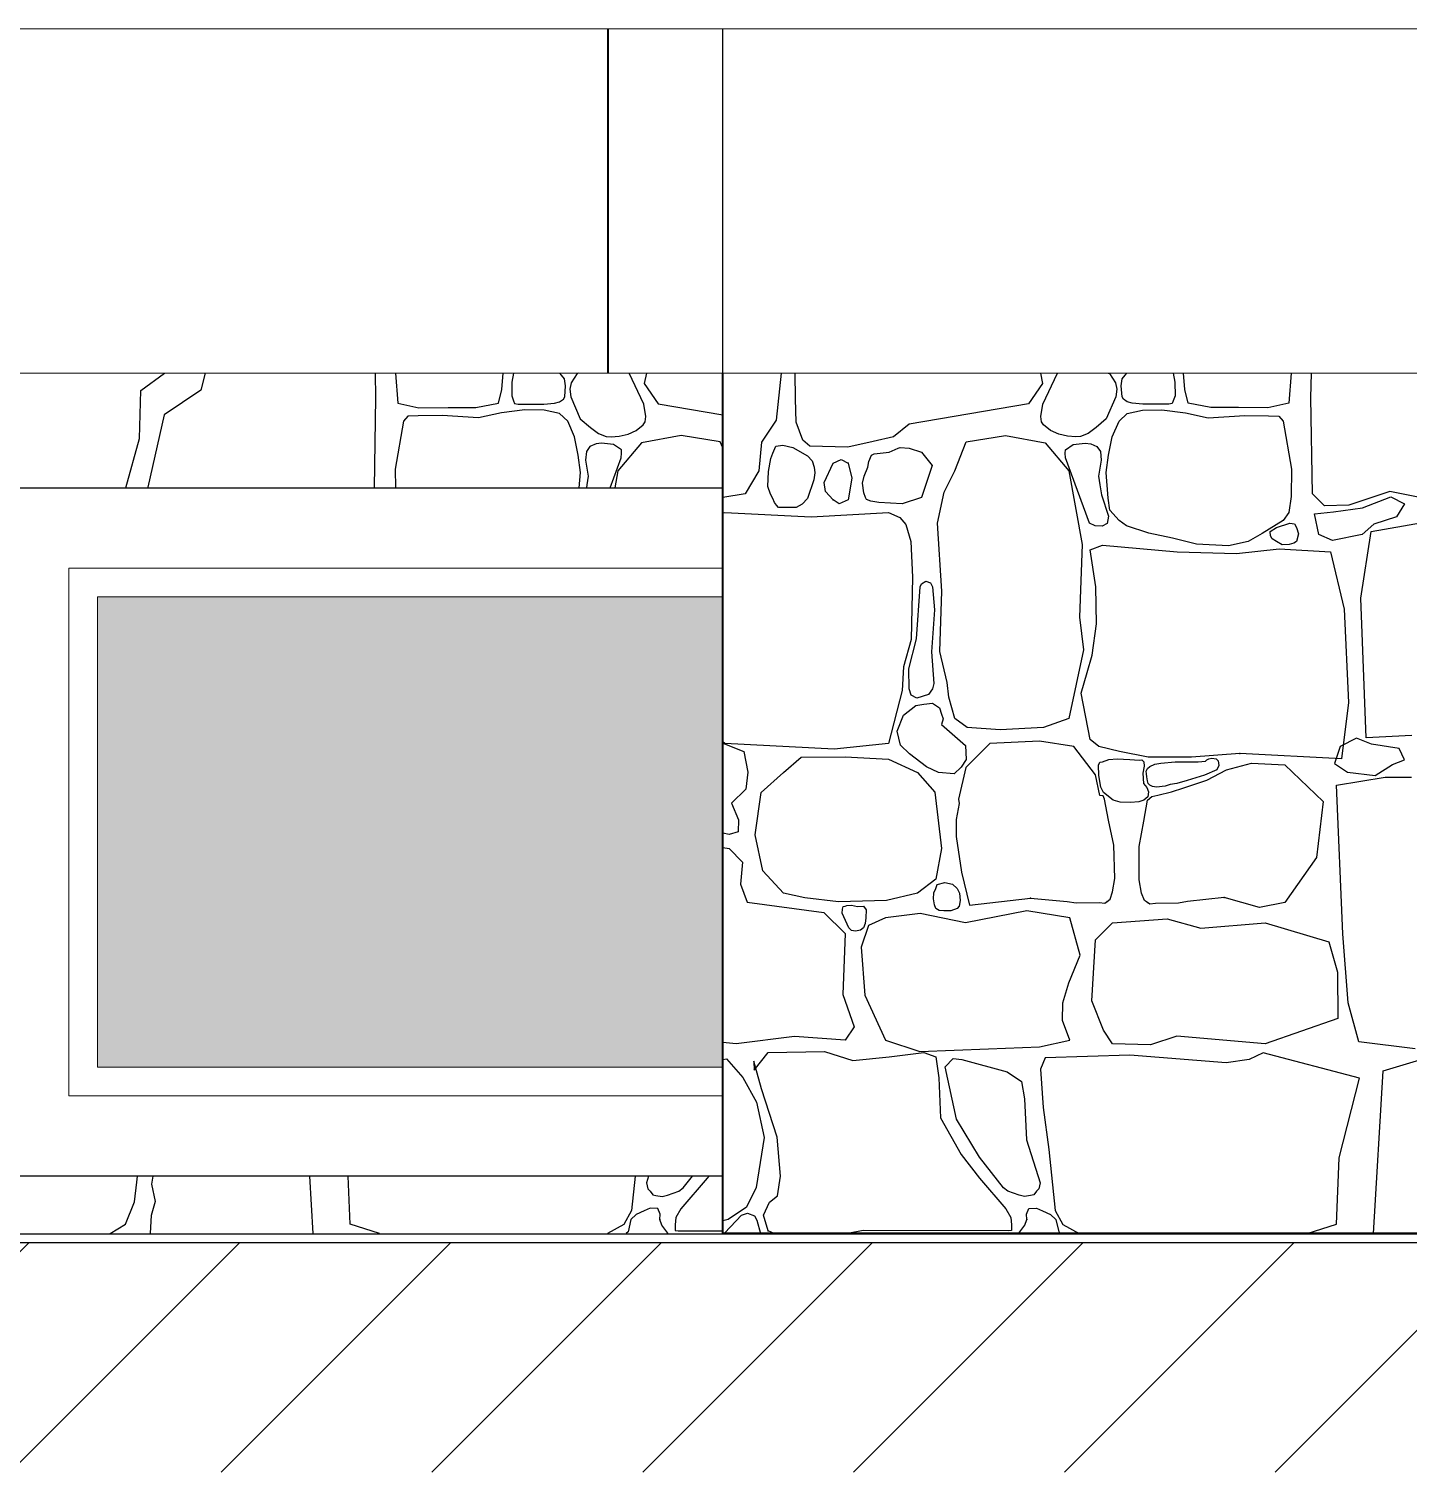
# Model space of a CAD drawing. Header units: feet. Extents: x -10410 to 374725, y -46422 to 88923.
# Drawn here: x 212039 to 213242, y 598 to 1856 of the extents above; entities that cross this region are included whole.
import ezdxf

# ---------------------------------------------------------------- set-up
doc = ezdxf.new("R2010")
doc.units = ezdxf.units.FT
doc.header["$MEASUREMENT"] = 0
for name, color, linetype, lineweight, true_color in [('2D - Общий_Ном._пера__118', 7, 'Continuous', 5, 0x573938), ('Конструктив - Стены Несущие_Ном._пера__87', 7, 'Continuous', 25, 0x6a6a6a), ('Местность - Рельеф_Ном._пера__93', 7, 'Continuous', 25, 0xa2a233)]:
    doc.layers.add(name, color=color, linetype=linetype, lineweight=lineweight, true_color=true_color)
for name, color, linetype, lineweight in [('Конструктив - Перекрытия_Ном._пера__1', 7, 'Continuous', 20), ('Конструктив - Стены Несущие_Ном._пера__120', 7, 'Continuous', 5), ('Конструктив - Стены Несущие_Ном._пера__21', 7, 'Continuous', 40)]:
    doc.layers.add(name, color=color, linetype=linetype, lineweight=lineweight)

# ---------------------------------------------------------------- blocks, each defined once
blk = doc.blocks.new('*X10')
at = {"layer": 'Конструктив - Стены Несущие_Ном._пера__87', "linetype": 'Continuous'}
for p, q in [((212695.5, 1556.2), (212691.2, 1515.2)), ((212707.9, 1533.6), (212707.7, 1556.2)), ((212921.5, 1556.2), (212923.3, 1547.1)), ((212923.7, 1529.2), (212936.5, 1556.2)), ((212980.6, 1556.2), (212981.8, 1555.8)), ((212981.8, 1555.8), (212987.1, 1547.7)), ((212987.1, 1547.7), (212988.3, 1542.3)), ((212991.9, 1545.2), (212992.8, 1551.2)), ((212992.8, 1551.2), (212995.5, 1554.3)), ((212995.5, 1554.3), (212996.9, 1556.2)), ((213037.3, 1556.2), (213038.7, 1548.4)), ((213038.7, 1548.4), (213038.9, 1536.3)), ((213047.4, 1542), (213046.4, 1556.2)), ((213140.3, 1556.2), (213138, 1530)), ((213157.3, 1534.5), (213157.8, 1556.2)), ((212923.3, 1547.1), (212911.2, 1529.3)), ((212987.3, 1535.6), (212979, 1516.4)), ((212988.3, 1542.3), (212987.3, 1535.6)), ((212992.7, 1535.4), (212991.9, 1545.2)), ((212993.9, 1533.4), (212992.7, 1535.4)), ((213038.9, 1536.3), (213037.3, 1532.1)), ((213050.3, 1530), (213047.4, 1542)), ((212708.4, 1513.5), (212707.9, 1533.6)), ((212911.2, 1529.3), (212807.2, 1511.6)), ((212921.9, 1518.3), (212923.7, 1529.2)), ((212997.1, 1531), (212993.9, 1533.4)), ((213001.4, 1530), (212997.1, 1531)), ((212997.2, 1521.1), (213010.4, 1524)), ((213010.8, 1529.2), (213001.4, 1530)), ((213010.4, 1524), (213027.5, 1524.3)), ((213033.4, 1529.2), (213010.8, 1529.2)), ((213027.5, 1524.3), (213047.9, 1521.5)), ((213036.3, 1529.7), (213033.4, 1529.2)), ((213037.3, 1532.1), (213036.3, 1529.7)), ((213070.2, 1526.3), (213050.3, 1530)), ((213094.3, 1526.2), (213070.2, 1526.3)), ((213119.8, 1525.9), (213094.3, 1526.2)), ((213138, 1530), (213119.8, 1525.9)), ((213158.8, 1451), (213157.3, 1534.5)), ((212691.2, 1515.2), (212678.4, 1496.1)), ((212714.4, 1497.7), (212708.4, 1513.5)), ((212807.2, 1511.6), (212793.4, 1500.7)), ((212922.6, 1513.6), (212921.9, 1518.3)), ((212924.3, 1511), (212922.6, 1513.6)), ((212930.3, 1506), (212924.3, 1511)), ((212979, 1516.4), (212970.2, 1508.8)), ((212984.2, 1500.6), (212990.1, 1514.3)), ((212990.1, 1514.3), (212997.2, 1521.1)), ((213047.9, 1521.5), (213067.9, 1517.1)), ((213067.9, 1517.1), (213099.7, 1519.1)), ((213099.7, 1519.1), (213120.5, 1518.8)), ((213120.5, 1518.8), (213129.5, 1518.5)), ((213129.5, 1518.5), (213133.3, 1514.3)), ((213133.3, 1514.3), (213140.5, 1472.4)), ((212720.5, 1492.6), (212714.4, 1497.7)), ((212793.4, 1500.7), (212775.6, 1496.5)), ((212856.9, 1496.3), (212891.1, 1501.8)), ((212891.1, 1501.8), (212925.8, 1495.4)), ((212937.5, 1502.9), (212930.3, 1506)), ((212945.1, 1501.1), (212937.5, 1502.9)), ((212952.3, 1500.6), (212945.1, 1501.1)), ((212956.5, 1500.9), (212952.3, 1500.6)), ((212963.3, 1503.4), (212956.5, 1500.9)), ((212970.2, 1508.8), (212963.3, 1503.4)), ((212980.9, 1484.6), (212984.2, 1500.6)), ((212678.4, 1496.1), (212675.9, 1471.1)), ((212686.5, 1481.8), (212688.3, 1486.4)), ((212688.3, 1486.4), (212690.8, 1492.5)), ((212690.8, 1492.5), (212697, 1493.4)), ((212697, 1493.4), (212705.7, 1491.4)), ((212705.7, 1491.4), (212718.5, 1484)), ((212753.6, 1491.5), (212720.5, 1492.6)), ((212775.6, 1496.5), (212753.6, 1491.5)), ((212771.9, 1479), (212774.2, 1484.5)), ((212774.2, 1484.5), (212776.6, 1485.7)), ((212776.6, 1485.7), (212789.6, 1487.2)), ((212789.6, 1487.2), (212797.5, 1490.6)), ((212797.5, 1490.6), (212799.2, 1491.4)), ((212799.2, 1491.4), (212807.2, 1490.8)), ((212807.2, 1490.8), (212817.8, 1487.2)), ((212817.8, 1487.2), (212827, 1475.5)), ((212846.8, 1471.1), (212856.9, 1496.3)), ((212925.8, 1495.4), (212946.4, 1471.1)), ((212943, 1486.5), (212943.3, 1489.4)), ((212943.4, 1482.3), (212943, 1486.5)), ((212943.3, 1489.4), (212950.1, 1493.8)), ((212950.1, 1493.8), (212960.6, 1495)), ((212960.6, 1495), (212965.4, 1494.4)), ((212965.4, 1494.4), (212970.7, 1492.2)), ((212970.7, 1492.2), (212973.8, 1487.9)), ((212973.8, 1487.9), (212974.4, 1480.2)), ((212979, 1469.4), (212980.9, 1484.6)), ((212684.4, 1470.5), (212686.5, 1481.8)), ((212718.5, 1484), (212722.5, 1479.7)), ((212722.5, 1479.7), (212724.1, 1474.3)), ((212724.1, 1474.3), (212724.9, 1469.1)), ((212732.9, 1460.9), (212740.8, 1477.8)), ((212740.8, 1477.8), (212747.8, 1481)), ((212747.8, 1481), (212753.9, 1477.8)), ((212753.9, 1477.8), (212757.1, 1464.6)), ((212767.9, 1466.2), (212771, 1474.3)), ((212771, 1474.3), (212771.9, 1479)), ((212827, 1475.5), (212817.8, 1447.8)), ((212964.2, 1425.3), (212943.4, 1482.3)), ((212974.4, 1480.2), (212972.1, 1466.2)), ((213140.5, 1472.4), (213140.2, 1448.6)), ((212675.9, 1471.1), (212664.2, 1450.8)), ((212683.8, 1457.2), (212684.4, 1470.5)), ((212723.9, 1463.2), (212718.5, 1446.8)), ((212724.9, 1469.1), (212723.9, 1463.2)), ((212734.1, 1453), (212732.9, 1460.9)), ((212757.1, 1464.6), (212753.9, 1445.6)), ((212766.3, 1460.2), (212767.9, 1466.2)), ((212767.6, 1451.8), (212766.3, 1460.2)), ((212837.6, 1452.5), (212846.8, 1471.1)), ((212946.4, 1471.1), (212958, 1406.7)), ((212972.1, 1466.2), (212973.3, 1458.8)), ((212980.6, 1447.3), (212979, 1469.4)), ((212664.2, 1450.8), (212644.6, 1447.7)), ((212686.1, 1450.6), (212683.8, 1457.2)), ((212688.3, 1446.8), (212686.1, 1450.6)), ((212689.5, 1443.5), (212688.3, 1446.8)), ((212718.5, 1446.8), (212713.9, 1441.8)), ((212740.8, 1445.6), (212734.1, 1453)), ((212769, 1447.8), (212767.6, 1451.8)), ((212770, 1445.9), (212769, 1447.8)), ((212817.8, 1447.8), (212801, 1442.1)), ((212831.9, 1425.3), (212837.6, 1452.5)), ((212973.3, 1458.8), (212974.9, 1450.2)), ((212974.9, 1450.2), (212981, 1431.4)), ((212982.1, 1436.8), (212980.6, 1447.3)), ((213140.2, 1448.6), (213138.2, 1434.7)), ((213169.2, 1440.6), (213158.8, 1451)), ((213226.2, 1453), (213190.5, 1441.1)), ((213202.3, 1438.8), (213227.1, 1448.3)), ((213325.2, 1433.2), (213226.2, 1453)), ((213227.1, 1448.3), (213239.1, 1442.1)), ((212644.6, 1434.3), (212646.3, 1434.7)), ((212646.3, 1434.7), (212721.7, 1431)), ((212691.3, 1441.1), (212689.5, 1443.5)), ((212693, 1439.1), (212691.3, 1441.1)), ((212701.2, 1438.9), (212693, 1439.1)), ((212708.6, 1439), (212701.2, 1438.9)), ((212713.9, 1441.8), (212708.6, 1439)), ((212721.7, 1431), (212789.1, 1434.7)), ((212746.1, 1442.3), (212740.8, 1445.6)), ((212753.9, 1445.6), (212746.1, 1442.3)), ((212773.5, 1444.6), (212770, 1445.9)), ((212780.7, 1443.3), (212773.5, 1444.6)), ((212801, 1442.1), (212780.7, 1443.3)), ((212789.1, 1434.7), (212799, 1430.2)), ((212990.1, 1427.8), (212982.1, 1436.8)), ((213138.2, 1434.7), (213133.3, 1427.8)), ((213160.5, 1433.5), (213177, 1435.3)), ((213190.5, 1441.1), (213169.2, 1440.6)), ((213177, 1435.3), (213202.3, 1438.8)), ((213239.1, 1442.1), (213232.1, 1430.9)), ((212799, 1430.2), (212804.2, 1424.3)), ((212804.2, 1424.3), (212808.4, 1409.4)), ((212835.6, 1366.1), (212831.9, 1425.3)), ((212969.2, 1423), (212964.2, 1425.3)), ((212975.3, 1422.7), (212969.2, 1423)), ((212979.6, 1425), (212975.3, 1422.7)), ((212981, 1431.4), (212979.6, 1425)), ((212996.7, 1423.1), (212990.1, 1427.8)), ((213016.2, 1416.8), (212996.7, 1423.1)), ((213133.3, 1427.8), (213115, 1416.3)), ((213121.8, 1418), (213127.4, 1421.7)), ((213127.4, 1421.7), (213139.1, 1425.4)), ((213139.1, 1425.4), (213143.1, 1424.7)), ((213143.1, 1424.7), (213144.8, 1421.7)), ((213144.8, 1421.7), (213146.5, 1416.1)), ((213164.4, 1415.6), (213160.5, 1433.5)), ((213212.4, 1424.4), (213202, 1415.6)), ((213209.9, 1418.1), (213254.6, 1426)), ((213232.1, 1430.9), (213212.4, 1424.4)), ((212808.4, 1409.4), (212810.1, 1378.2)), ((213036.8, 1412.3), (213016.2, 1416.8)), ((213057.7, 1407.1), (213036.8, 1412.3)), ((213102.7, 1409.5), (213085.6, 1405.6)), ((213115, 1416.3), (213102.7, 1409.5)), ((213122.1, 1414.4), (213121.8, 1418)), ((213123.7, 1411.7), (213122.1, 1414.4)), ((213127.4, 1409.5), (213123.7, 1411.7)), ((213132.4, 1406.6), (213127.4, 1409.5)), ((213144.8, 1409.5), (213142.4, 1407.8)), ((213146.5, 1416.1), (213144.8, 1409.5)), ((213176.1, 1410.3), (213164.4, 1415.6)), ((213202, 1415.6), (213176.1, 1410.3)), ((213200.9, 1359.9), (213209.9, 1418.1)), ((212958, 1406.7), (212955.5, 1343.5)), ((212964.8, 1402.1), (212975.7, 1406.2)), ((212969.9, 1370), (212964.8, 1402.1)), ((212975.7, 1406.2), (213040.9, 1400.5)), ((213040.9, 1400.5), (213092.5, 1398.8)), ((213085.6, 1405.6), (213057.7, 1407.1)), ((213092.5, 1398.8), (213129.8, 1403)), ((213129.8, 1403), (213174.6, 1400.3)), ((213138.4, 1406.9), (213132.4, 1406.6)), ((213142.4, 1407.8), (213138.4, 1406.9)), ((213174.6, 1400.3), (213186.3, 1350.5)), ((212810.1, 1378.2), (212808.9, 1324)), ((212816.8, 1370), (212817.9, 1372.4)), ((212817.9, 1372.4), (212821.6, 1374.9)), ((212821.6, 1374.9), (212825.6, 1373.5)), ((212825.6, 1373.5), (212827.4, 1370)), ((212813.6, 1324.6), (212816.8, 1370)), ((212827.4, 1370), (212829.3, 1349.9)), ((212833.7, 1313.6), (212835.6, 1366.1)), ((212970.4, 1337.5), (212969.9, 1370)), ((213205.6, 1238.3), (213200.9, 1359.9)), ((212829.3, 1349.9), (212826.6, 1313.3)), ((213186.3, 1350.5), (213190.1, 1269.1)), ((212955.5, 1343.5), (212959, 1315)), ((212966.6, 1310.3), (212970.4, 1337.5)), ((212808.9, 1324), (212802.2, 1300.2)), ((212806.8, 1298.5), (212813.6, 1324.6)), ((212826.6, 1313.3), (212828.7, 1285.7)), ((212840.3, 1286.6), (212833.7, 1313.6)), ((212959, 1315), (212946.4, 1255.1)), ((212962.4, 1295.1), (212966.6, 1310.3)), ((212802.2, 1300.2), (212801, 1279.6)), ((212807, 1281.1), (212806.8, 1298.5)), ((212828.7, 1285.7), (212827.4, 1281.1)), ((212841.6, 1273.7), (212840.3, 1286.6)), ((212957.1, 1277.1), (212962.4, 1295.1)), ((212801, 1279.6), (212789.1, 1233.3)), ((212808.7, 1275.5), (212807, 1281.1)), ((212813.8, 1272.9), (212808.7, 1275.5)), ((212823.8, 1276), (212813.8, 1272.9)), ((212827.4, 1281.1), (212823.8, 1276)), ((212846.8, 1255.1), (212841.6, 1273.7)), ((212964.8, 1236.8), (212957.1, 1277.1)), ((212796.6, 1244.1), (212802, 1258.1)), ((212802, 1258.1), (212813, 1266.4)), ((212813, 1266.4), (212820, 1267.5)), ((212820, 1267.5), (212827.4, 1268.4)), ((212827.4, 1268.4), (212833.5, 1264.4)), ((212833.5, 1264.4), (212835.3, 1259)), ((212835.3, 1259), (212836.7, 1254.8)), ((213190.1, 1269.1), (213184.2, 1220.1)), ((212836.7, 1254.8), (212835.3, 1249.9)), ((212835.3, 1249.9), (212856.1, 1231.5)), ((212857.7, 1247.4), (212846.8, 1255.1)), ((212886.4, 1245.2), (212857.7, 1247.4)), ((212924.1, 1247.4), (212886.4, 1245.2)), ((212946.4, 1255.1), (212924.1, 1247.4)), ((212646.3, 1233.3), (212644.6, 1234.9)), ((212644.6, 1233.6), (212662.8, 1226.4)), ((212741.8, 1228.4), (212646.3, 1233.3)), ((212789.1, 1233.3), (212741.8, 1228.4)), ((212799.5, 1232), (212796.6, 1244.1)), ((212877.5, 1233.3), (212856.5, 1212.3)), ((212920.6, 1235.3), (212877.5, 1233.3)), ((212950.6, 1230.6), (212920.6, 1235.3)), ((212972.4, 1230.8), (212964.8, 1236.8)), ((213197.2, 1238), (213182.8, 1230.8)), ((213210.2, 1232.6), (213197.2, 1238)), ((213245.5, 1240.2), (213205.6, 1238.3)), ((212662.8, 1226.4), (212666.5, 1208.4)), ((212697.4, 1208), (212712.8, 1221.4)), ((212712.8, 1221.4), (212751.4, 1221.7)), ((212751.4, 1221.7), (212789.1, 1219.7)), ((212807.5, 1224.2), (212799.5, 1232)), ((212822.1, 1212.9), (212807.5, 1224.2)), ((212856.1, 1231.5), (212856.7, 1219.3)), ((212969.5, 1205.9), (212950.6, 1230.6)), ((212990.6, 1226.4), (212972.4, 1230.8)), ((213015.6, 1221.4), (212990.6, 1226.4)), ((213053.3, 1221.4), (213015.6, 1221.4)), ((213095.5, 1224.6), (213053.3, 1221.4)), ((213068.5, 1219.9), (213071.1, 1220.4)), ((213071.1, 1220.4), (213074.7, 1220.1)), ((213184.2, 1220.1), (213095.5, 1224.6)), ((213182.8, 1230.8), (213178.1, 1216)), ((213234.4, 1229), (213210.2, 1232.6)), ((213239.1, 1219.2), (213234.4, 1229)), ((212666.5, 1208.4), (212664.5, 1193.4)), ((212678.1, 1190.7), (212697.4, 1208)), ((212789.1, 1219.7), (212814.3, 1208)), ((212814.3, 1208), (212829.4, 1191)), ((212832.7, 1208), (212822.1, 1212.9)), ((212846.4, 1207), (212832.7, 1208)), ((212852.4, 1212.7), (212846.4, 1207)), ((212856.5, 1212.3), (212850.1, 1184.9)), ((212856.7, 1219.3), (212852.4, 1212.7)), ((212972.1, 1214.4), (212973.3, 1217)), ((212972.5, 1205.4), (212972.1, 1214.4)), ((212973.3, 1217), (212975.7, 1217.4)), ((212975.7, 1217.4), (212981.2, 1219.3)), ((212981.2, 1219.3), (212988.5, 1220)), ((212988.5, 1220), (212999.6, 1219.5)), ((212999.6, 1219.5), (213007.6, 1218.9)), ((213007.6, 1218.9), (213009.9, 1219.2)), ((213009.9, 1219.2), (213011.7, 1217.4)), ((213011.9, 1213.6), (213010.8, 1207.5)), ((213011.7, 1217.4), (213011.9, 1213.6)), ((213013.8, 1209.3), (213014.9, 1211.5)), ((213014.1, 1206.8), (213013.8, 1209.3)), ((213014.9, 1211.5), (213016.8, 1213.2)), ((213016.8, 1213.2), (213021.3, 1215.4)), ((213021.3, 1215.4), (213026.4, 1216.2)), ((213026.4, 1216.2), (213039.1, 1217.4)), ((213039.1, 1217.4), (213059, 1217.3)), ((213059, 1217.3), (213065.5, 1217.8)), ((213075.4, 1210.3), (213064.6, 1205.8)), ((213065.5, 1217.8), (213066.6, 1219)), ((213066.6, 1219), (213068.5, 1219.9)), ((213066.7, 1201.5), (213083.8, 1210.3)), ((213074.7, 1220.1), (213076.4, 1218.1)), ((213077.1, 1214.1), (213075.4, 1210.3)), ((213076.4, 1218.1), (213077.1, 1214.1)), ((213083.8, 1210.3), (213105.6, 1216.2)), ((213105.6, 1216.2), (213134.8, 1214.6)), ((213134.8, 1214.6), (213168.1, 1182.9)), ((213178.1, 1216), (213189.3, 1208.4)), ((213189.3, 1208.4), (213213.5, 1205.5)), ((213213.5, 1205.5), (213228.6, 1214.9)), ((213228.6, 1214.9), (213239.1, 1219.2)), ((212973.3, 1188), (212969.5, 1205.9)), ((212974.1, 1195.4), (212972.5, 1205.4)), ((212976.5, 1190.5), (212974.1, 1195.4)), ((213010.8, 1207.5), (213011.4, 1198.6)), ((213011.4, 1198.6), (213014.3, 1195.1)), ((213014.3, 1204.2), (213014.1, 1206.8)), ((213015, 1200.8), (213014.3, 1204.2)), ((213014.3, 1195.1), (213015.9, 1191.2)), ((213015.5, 1198.5), (213015, 1200.8)), ((213016.8, 1196.9), (213015.5, 1198.5)), ((213019.3, 1195.7), (213016.8, 1196.9)), ((213022.8, 1195.4), (213019.3, 1195.7)), ((213030.3, 1196.1), (213022.8, 1195.4)), ((213034.8, 1197.6), (213030.3, 1196.1)), ((213040.5, 1198.6), (213034.8, 1197.6)), ((213049.6, 1201), (213040.5, 1198.6)), ((213046.7, 1194.7), (213066.7, 1201.5)), ((213064.6, 1205.8), (213049.6, 1201)), ((213179.6, 1197), (213222.2, 1204.1)), ((213185.3, 1067.4), (213179.6, 1197)), ((213222.2, 1204.1), (213245.2, 1204.1)), ((212664.5, 1193.4), (212652.1, 1181.3)), ((212672.9, 1153.8), (212678.1, 1190.7)), ((212829.4, 1191), (212835.4, 1141.7)), ((212850.1, 1184.9), (212850.6, 1181.1)), ((212976.2, 1187.7), (212973.3, 1188)), ((212977.3, 1184.9), (212976.2, 1187.7)), ((212984.9, 1183.9), (212976.5, 1190.5)), ((212980.9, 1166.6), (212977.3, 1184.9)), ((212991, 1182.1), (212984.9, 1183.9)), ((213007.2, 1182.6), (213000.2, 1181.9)), ((213011.7, 1183.9), (213007.2, 1182.6)), ((213015.1, 1186.9), (213011.7, 1183.9)), ((213011.7, 1165.5), (213014.8, 1183.9)), ((213014.8, 1183.9), (213018.7, 1187.2)), ((213015.9, 1191.2), (213015.1, 1186.9)), ((213018.7, 1187.2), (213023.8, 1188.2)), ((213023.8, 1188.2), (213035.7, 1191.3)), ((213035.7, 1191.3), (213046.7, 1194.7)), ((213168.1, 1182.9), (213162.2, 1133.9)), ((212652.1, 1181.3), (212658.3, 1166.7)), ((212850.6, 1181.1), (212848.2, 1167)), ((213000.2, 1181.9), (212991, 1182.1)), ((212658.3, 1166.7), (212658.1, 1156.3)), ((212848.2, 1167), (212848, 1152.2)), ((212985.5, 1144.6), (212980.9, 1166.6)), ((213007.7, 1143.4), (213011.7, 1165.5)), ((212650.1, 1154.1), (212644.6, 1155.3)), ((212658.1, 1156.3), (212650.1, 1154.1)), ((212679.6, 1122.3), (212672.9, 1153.8)), ((212848, 1152.2), (212852.6, 1121.3)), ((212644.6, 1142.6), (212650.1, 1141.9)), ((212650.1, 1141.9), (212661.8, 1130)), ((212835.4, 1141.7), (212830.2, 1115.2)), ((212986.3, 1115.7), (212985.5, 1144.6)), ((213007.7, 1114.6), (213007.7, 1143.4)), ((213162.2, 1133.9), (213134.8, 1094.6)), ((212661.8, 1130), (212660, 1110.7)), ((212697.4, 1103), (212679.6, 1122.3)), ((212852.6, 1121.3), (212859.8, 1092.3)), ((212660, 1110.7), (212665.7, 1095.1)), ((212830.2, 1115.2), (212814.3, 1103)), ((212830.2, 1107), (212831.5, 1110.5)), ((212831.5, 1110.5), (212838.2, 1112.1)), ((212838.2, 1112.1), (212844.8, 1110.6)), ((212844.8, 1110.6), (212848.8, 1107)), ((212984.5, 1104), (212986.3, 1115.7)), ((213009.8, 1102.9), (213007.7, 1114.6)), ((212665.7, 1095.1), (212732.6, 1085.9)), ((212716, 1098.8), (212697.4, 1103)), ((212745.5, 1095.4), (212716, 1098.8)), ((212787.3, 1096.6), (212745.5, 1095.4)), ((212814.3, 1103), (212787.3, 1096.6)), ((212828.4, 1097.9), (212828.7, 1103.2)), ((212829.2, 1092.7), (212828.4, 1097.9)), ((212828.7, 1103.2), (212830.2, 1107)), ((212848.8, 1107), (212851.1, 1102.9)), ((212851.5, 1096.5), (212850.7, 1091.6)), ((212851.1, 1102.9), (212851.5, 1096.5)), ((212859.8, 1092.3), (212912.8, 1098.4)), ((212912.8, 1098.4), (212944.8, 1095.7)), ((212944.8, 1095.7), (212952.8, 1094.5)), ((212952.8, 1094.5), (212972.7, 1094.7)), ((212972.7, 1094.7), (212977.8, 1094.2)), ((212977.8, 1094.2), (212979.8, 1095.6)), ((212979.8, 1095.6), (212982.2, 1097.7)), ((212982.2, 1097.7), (212984.5, 1104)), ((213012.2, 1096.6), (213009.8, 1102.9)), ((213014.8, 1094.6), (213012.2, 1096.6)), ((213016.8, 1093.3), (213014.8, 1094.6)), ((213049.7, 1095.7), (213041.8, 1094.2)), ((213081.7, 1099.2), (213049.7, 1095.7)), ((213112.5, 1090.4), (213081.7, 1099.2)), ((213134.8, 1094.6), (213112.5, 1090.4)), ((212732.6, 1085.9), (212751.4, 1067.6)), ((212748.6, 1085.5), (212748.8, 1088.9)), ((212754.5, 1072.6), (212748.6, 1085.5)), ((212748.8, 1088.9), (212749.4, 1091.3)), ((212749.4, 1091.3), (212751.4, 1091.6)), ((212751.4, 1091.6), (212752.7, 1092.1)), ((212752.7, 1092.1), (212756.8, 1092.3)), ((212756.8, 1092.3), (212761.9, 1091.2)), ((212761.9, 1091.2), (212767.2, 1091.6)), ((212767.2, 1091.6), (212769.5, 1088.2)), ((212769.5, 1088.2), (212769.3, 1081.5)), ((212816.8, 1085.2), (212786.4, 1081.5)), ((212856.2, 1077), (212816.8, 1085.2)), ((212830.2, 1089.4), (212829.2, 1092.7)), ((212833.1, 1087.9), (212830.2, 1089.4)), ((212837.2, 1087.5), (212833.1, 1087.9)), ((212843.5, 1087.6), (212837.2, 1087.5)), ((212848.8, 1089.4), (212843.5, 1087.6)), ((212850.7, 1091.6), (212848.8, 1089.4)), ((212909.7, 1087.4), (212856.2, 1077)), ((212947.1, 1081.5), (212909.7, 1087.4)), ((213021.9, 1093.9), (213016.8, 1093.3)), ((213041.8, 1094.2), (213021.9, 1093.9)), ((212756.7, 1070.4), (212754.5, 1072.6)), ((212760.4, 1069.8), (212756.7, 1070.4)), ((212764.6, 1070.7), (212760.4, 1069.8)), ((212767.2, 1072.6), (212764.6, 1070.7)), ((212771.7, 1074.8), (212765.3, 1055.7)), ((212768.7, 1076.3), (212767.2, 1072.6)), ((212769.3, 1081.5), (212768.7, 1076.3)), ((212786.4, 1081.5), (212771.7, 1074.8)), ((212956.3, 1048.8), (212947.1, 1081.5)), ((212969.6, 1062.2), (212984.5, 1077)), ((212984.5, 1077), (213032.1, 1080.5)), ((213032.1, 1080.5), (213061.5, 1072.3)), ((213061.5, 1072.3), (213117.5, 1077)), ((213117.5, 1077), (213173, 1060.4)), ((212751.4, 1067.6), (212749.2, 1014.6)), ((212966.4, 1008.9), (212969.6, 1062.2)), ((213173, 1060.4), (213180.6, 1034)), ((213190, 1007.3), (213185.3, 1067.4)), ((212765.3, 1055.7), (212768.5, 1014.1)), ((212946.4, 1024.8), (212956.3, 1048.8)), ((213180.6, 1034), (213181, 993.7)), ((212941.2, 1007.2), (212946.4, 1024.8)), ((212749.2, 1014.6), (212759.1, 986.4)), ((212768.5, 1014.1), (212786.4, 974.7)), ((212940.9, 991.8), (212941.2, 1007.2)), ((212976.6, 983.4), (212966.4, 1008.9)), ((213199.3, 973.2), (213190, 1007.3)), ((212759.1, 986.4), (212751.4, 974.7)), ((212947.1, 974.7), (212940.9, 991.8)), ((212984.5, 971.5), (212976.6, 983.4)), ((213181, 993.7), (213117.5, 971.5)), ((212656.1, 971.5), (212644.6, 972.8)), ((212707.1, 978), (212656.1, 971.5)), ((212751.4, 974.7), (212707.1, 978)), ((212786.4, 974.7), (212816.3, 964.8)), ((212876.3, 967.3), (212920.6, 969)), ((212920.6, 969), (212947.1, 974.7)), ((213017.4, 970.8), (212984.5, 971.5)), ((213040.5, 978.2), (213017.4, 970.8)), ((213117.5, 971.5), (213040.5, 978.2)), ((213248.2, 967.3), (213199.3, 973.2)), ((212644.6, 957.8), (212647.7, 958.6)), ((212647.7, 958.6), (212662, 942.3)), ((212678.4, 932.4), (212671.7, 956.4)), ((212671.7, 956.4), (212671.9, 948.5)), ((212671.9, 948.5), (212684.1, 964.1)), ((212684.1, 964.1), (212733.1, 964.8)), ((212733.1, 964.8), (212757.9, 957.1)), ((212757.9, 957.1), (212789.6, 960.1)), ((212789.6, 960.1), (212819.8, 964.1)), ((212816.3, 964.8), (212876.3, 967.3)), ((212819.8, 964.1), (212830.2, 960.1)), ((212830.2, 960.1), (212832.9, 942)), ((212838.5, 951.5), (212845.5, 958.9)), ((212845.5, 958.9), (212853, 957.9)), ((212853, 957.9), (212892.6, 947.2)), ((212925.6, 959.4), (212921.6, 949.5)), ((212999.6, 961.6), (212925.6, 959.4)), ((213083.6, 954.9), (212999.6, 961.6)), ((213103.6, 957.9), (213083.6, 954.9)), ((213115.8, 963.6), (213103.6, 957.9)), ((213199.7, 941.7), (213115.8, 963.6)), ((213220.5, 948), (213261.1, 960.1)), ((212848.3, 905.9), (212838.5, 951.5)), ((212892.6, 947.2), (212905, 938.8)), ((212921.6, 949.5), (212923.9, 916)), ((213212, 806.2), (213220.5, 948)), ((212662, 942.3), (212673.9, 920.7)), ((212692, 890.3), (212678.4, 932.4)), ((212832.9, 942), (212834.4, 906.9)), ((212905, 938.8), (212907.5, 923.7)), ((213182, 872.3), (213199.7, 941.7)), ((212673.9, 920.7), (212680.6, 889.8)), ((212907.5, 923.7), (212909.4, 887.8)), ((212834.4, 906.9), (212852.5, 875.2)), ((212868.3, 872.9), (212848.3, 905.9)), ((212923.9, 916), (212928.8, 879.4)), ((212680.6, 889.8), (212673.7, 846.4)), ((212695, 856.3), (212692, 890.3)), ((212909.4, 887.8), (212921.4, 850.4)), ((212852.5, 875.2), (212868.3, 854.4)), ((212889.4, 845.9), (212868.3, 872.9)), ((212928.8, 879.4), (212934.5, 826.4)), ((213179.7, 814.3), (213182, 872.3)), ((212692.2, 839), (212695, 856.3)), ((212673.7, 846.4), (212665.2, 829.1)), ((212868.3, 854.4), (212891.4, 827.6)), ((212893.2, 843.1), (212889.4, 845.9)), ((212903, 839.7), (212893.2, 843.1)), ((212918.1, 843), (212915.9, 840)), ((212920.2, 845.1), (212918.1, 843)), ((212921.4, 850.4), (212920.2, 845.1)), ((212680.1, 822.2), (212685.3, 833.6)), ((212685.3, 833.6), (212692.2, 839)), ((212907.5, 838.4), (212903, 839.7)), ((212913, 839.4), (212907.5, 838.4)), ((212915.9, 840), (212913, 839.4)), ((212649.1, 818.4), (212644.6, 817.2)), ((212646.3, 806.9), (212660.8, 822.2)), ((212665.2, 829.1), (212649.1, 818.4)), ((212660.8, 822.2), (212666.1, 823.8)), ((212666.1, 823.8), (212672.1, 821.7)), ((212672.1, 821.7), (212674.3, 817.9)), ((212674.3, 817.9), (212677.3, 806.2)), ((212684.1, 808.5), (212680.1, 822.2)), ((212891.4, 827.6), (212895.8, 820.1)), ((212895.8, 820.1), (212896.4, 813.8)), ((212908, 813.5), (212909.7, 818.4)), ((212909.3, 823.2), (212911.4, 828.1)), ((212909.7, 818.4), (212909.3, 823.2)), ((212911.4, 828.1), (212918, 828.2)), ((212918, 828.2), (212923.2, 826)), ((212923.2, 826), (212930.3, 822.8)), ((212930.3, 822.8), (212935, 818.4)), ((212934.5, 826.4), (212941.2, 814)), ((212935, 818.4), (212937.5, 807.6)), ((212645.4, 806.2), (212646.3, 806.9)), ((212689.3, 806.2), (212684.1, 808.5)), ((212767, 808.8), (212753.7, 806.2)), ((212893.8, 808.5), (212767, 808.8)), ((212896.4, 808.9), (212893.8, 808.5)), ((212896.4, 813.8), (212896.4, 808.9)), ((212902.7, 806.2), (212902.8, 806.6)), ((212902.8, 806.6), (212908, 813.5)), ((212937.5, 807.6), (212939.2, 806.2)), ((212941.2, 814), (212955.2, 806.2)), ((213154.2, 806.2), (213179.7, 814.3))]:
    blk.add_line(p, q, dxfattribs=at)
for p in [(212753.9, 1477.8), (212740.8, 1445.6), (213095.5, 1224.6), (212912.8, 1098.4), (212979.8, 1095.6), (212979.8, 1095.6), (213014.8, 1094.6), (213014.8, 1094.6), (213081.7, 1099.2), (212909.7, 818.4), (212684.1, 808.5)]:
    blk.add_point(p, dxfattribs=at)
blk = doc.blocks.new('Штриховка_5', base_point=(0, 0))
at = {"layer": 'Конструктив - Стены Несущие_Ном._пера__87', "linetype": 'Continuous'}
blk.add_blockref('*X10', (0, 0), dxfattribs=at)
blk = doc.blocks.new('*X14')
at = {"layer": 'Конструктив - Стены Несущие_Ном._пера__87', "linetype": 'Continuous'}
for p, q in [((212137, 1540.9), (212157.7, 1556.2)), ((212193.2, 1556.2), (212189.5, 1541.4)), ((212342, 1534.5), (212341.6, 1556.2)), ((212359.1, 1556.2), (212361.3, 1530)), ((212451.9, 1542), (212453, 1556.2)), ((212460.6, 1548.4), (212460.5, 1536.3)), ((212462.1, 1556.2), (212460.6, 1548.4)), ((212503.8, 1554.3), (212502.5, 1556.2)), ((212506.5, 1551.2), (212503.8, 1554.3)), ((212507.5, 1545.2), (212506.5, 1551.2)), ((212512.3, 1547.7), (212511.1, 1542.3)), ((212517.6, 1555.8), (212512.3, 1547.7)), ((212518.8, 1556.2), (212517.6, 1555.8)), ((212575.7, 1529.2), (212562.9, 1556.2)), ((212577.9, 1556.2), (212576, 1547.1)), ((212136, 1499.1), (212137, 1540.9)), ((212189.5, 1541.4), (212157.3, 1519.9)), ((212449.1, 1530), (212451.9, 1542)), ((212460.5, 1536.3), (212462, 1532.1)), ((212505.5, 1533.4), (212506.7, 1535.4)), ((212506.7, 1535.4), (212507.5, 1545.2)), ((212511.1, 1542.3), (212512, 1535.6)), ((212512, 1535.6), (212520.3, 1516.4)), ((212576, 1547.1), (212588.2, 1529.3)), ((212340.7, 1456.2), (212342, 1534.5)), ((212361.3, 1530), (212379.6, 1525.9)), ((212379.6, 1525.9), (212405.1, 1526.2)), ((212405.1, 1526.2), (212429.2, 1526.3)), ((212429.2, 1526.3), (212449.1, 1530)), ((212471.8, 1524.3), (212451.5, 1521.5)), ((212462, 1532.1), (212463, 1529.7)), ((212463, 1529.7), (212466, 1529.2)), ((212466, 1529.2), (212488.6, 1529.2)), ((212488.9, 1524), (212471.8, 1524.3)), ((212488.6, 1529.2), (212497.9, 1530)), ((212502.1, 1521.1), (212488.9, 1524)), ((212497.9, 1530), (212502.3, 1531)), ((212502.3, 1531), (212505.5, 1533.4)), ((212577.4, 1518.3), (212575.7, 1529.2)), ((212588.2, 1529.3), (212644.6, 1519.7)), ((212157.3, 1519.9), (212143.2, 1456.7)), ((212366.1, 1514.3), (212358.8, 1472.4)), ((212369.8, 1518.5), (212366.1, 1514.3)), ((212378.8, 1518.8), (212369.8, 1518.5)), ((212399.7, 1519.1), (212378.8, 1518.8)), ((212431.5, 1517.1), (212399.7, 1519.1)), ((212451.5, 1521.5), (212431.5, 1517.1)), ((212509.3, 1514.3), (212502.1, 1521.1)), ((212515.1, 1500.6), (212509.3, 1514.3)), ((212520.3, 1516.4), (212529.1, 1508.8)), ((212569, 1506), (212575, 1511)), ((212575, 1511), (212576.8, 1513.6)), ((212576.8, 1513.6), (212577.4, 1518.3)), ((212123.9, 1456.2), (212136, 1499.1)), ((212518.5, 1484.6), (212515.1, 1500.6)), ((212529.1, 1508.8), (212536.1, 1503.4)), ((212536.1, 1503.4), (212542.9, 1500.9)), ((212542.9, 1500.9), (212547.1, 1500.6)), ((212547.1, 1500.6), (212554.3, 1501.1)), ((212554.3, 1501.1), (212561.9, 1502.9)), ((212561.9, 1502.9), (212569, 1506)), ((212608.2, 1501.8), (212573.6, 1495.4)), ((212642.4, 1496.3), (212608.2, 1501.8)), ((212520.4, 1469.4), (212518.5, 1484.6)), ((212525.6, 1487.9), (212524.9, 1480.2)), ((212528.7, 1492.2), (212525.6, 1487.9)), ((212534, 1494.4), (212528.7, 1492.2)), ((212538.7, 1495), (212534, 1494.4)), ((212549.3, 1493.8), (212538.7, 1495)), ((212556.1, 1489.4), (212549.3, 1493.8)), ((212573.6, 1495.4), (212553, 1471.1)), ((212555.9, 1482.3), (212556.3, 1486.5)), ((212556.3, 1486.5), (212556.1, 1489.4)), ((212644.6, 1490.9), (212642.4, 1496.3)), ((212358.8, 1472.4), (212359, 1456.2)), ((212524.9, 1480.2), (212527.2, 1466.2)), ((212546.4, 1456.2), (212555.9, 1482.3)), ((212519.4, 1456.2), (212520.4, 1469.4)), ((212527.2, 1466.2), (212526.1, 1458.8)), ((212553, 1471.1), (212550.3, 1456.2)), ((212143.2, 1456.7), (212143.3, 1456.2)), ((212526.1, 1458.8), (212525.6, 1456.2)), ((212133.5, 851.1), (212134.3, 856.2)), ((212147.5, 856.2), (212146.3, 849.3)), ((212287.4, 806.2), (212284.4, 856.2)), ((212319.7, 814.3), (212318, 856.2)), ((212568.1, 856.2), (212564.9, 826.4)), ((212579.8, 856.2), (212577.9, 850.4)), ((212610, 845.9), (212618, 856.2)), ((212632.4, 856.2), (212631, 854.4)), ((212131.5, 833.8), (212133.5, 851.1)), ((212146.3, 849.3), (212149.7, 834.1)), ((212577.9, 850.4), (212579.2, 845.1)), ((212579.2, 845.1), (212581.2, 843)), ((212581.2, 843), (212583.5, 840)), ((212596.4, 839.7), (212606.1, 843.1)), ((212606.1, 843.1), (212610, 845.9)), ((212631, 854.4), (212608, 827.6)), ((212123.6, 814.5), (212131.5, 833.8)), ((212149.7, 834.1), (212146.2, 821.8)), ((212583.5, 840), (212586.3, 839.4)), ((212586.3, 839.4), (212591.8, 838.4)), ((212591.8, 838.4), (212596.4, 839.7)), ((212146.2, 821.8), (212145.1, 806.6)), ((212564.9, 826.4), (212558.2, 814)), ((212564.4, 818.4), (212561.9, 807.6)), ((212569, 822.8), (212564.4, 818.4)), ((212576.1, 826), (212569, 822.8)), ((212581.3, 828.2), (212576.1, 826)), ((212587.9, 828.1), (212581.3, 828.2)), ((212590, 823.2), (212587.9, 828.1)), ((212589.7, 818.4), (212590, 823.2)), ((212591.4, 813.5), (212589.7, 818.4)), ((212603.5, 820.1), (212603, 813.8)), ((212608, 827.6), (212603.5, 820.1)), ((212110.2, 806.2), (212123.6, 814.5)), ((212145.1, 806.6), (212145.1, 806.2)), ((212345.2, 806.2), (212319.7, 814.3)), ((212558.2, 814), (212544.1, 806.2)), ((212561.9, 807.6), (212560.2, 806.2)), ((212596.6, 806.6), (212591.4, 813.5)), ((212596.7, 806.2), (212596.6, 806.6)), ((212603, 813.8), (212602.9, 808.9)), ((212602.9, 808.9), (212605.5, 808.5)), ((212605.5, 808.5), (212644.6, 808.6))]:
    blk.add_line(p, q, dxfattribs=at)
blk.add_point((212589.7, 818.4), dxfattribs=at)
blk = doc.blocks.new('Штриховка_7', base_point=(0, 0))
at = {"layer": 'Конструктив - Стены Несущие_Ном._пера__87', "linetype": 'Continuous'}
blk.add_blockref('*X14', (0, 0), dxfattribs=at)
blk = doc.blocks.new('*X20')
at = {"layer": 'Конструктив - Стены Несущие_Ном._пера__87', "linetype": 'Continuous'}
for p, q in [((212137, 1540.9), (212157.7, 1556.2)), ((212193.2, 1556.2), (212189.5, 1541.4)), ((212342, 1534.5), (212341.6, 1556.2)), ((212359.1, 1556.2), (212361.3, 1530)), ((212451.9, 1542), (212453, 1556.2)), ((212460.6, 1548.4), (212460.5, 1536.3)), ((212462.1, 1556.2), (212460.6, 1548.4)), ((212503.8, 1554.3), (212502.5, 1556.2)), ((212506.5, 1551.2), (212503.8, 1554.3)), ((212507.5, 1545.2), (212506.5, 1551.2)), ((212512.3, 1547.7), (212511.1, 1542.3)), ((212517.6, 1555.8), (212512.3, 1547.7)), ((212518.8, 1556.2), (212517.6, 1555.8)), ((212575.7, 1529.2), (212562.9, 1556.2)), ((212577.9, 1556.2), (212576, 1547.1)), ((212136, 1499.1), (212137, 1540.9)), ((212189.5, 1541.4), (212157.3, 1519.9)), ((212449.1, 1530), (212451.9, 1542)), ((212460.5, 1536.3), (212462, 1532.1)), ((212505.5, 1533.4), (212506.7, 1535.4)), ((212506.7, 1535.4), (212507.5, 1545.2)), ((212511.1, 1542.3), (212512, 1535.6)), ((212512, 1535.6), (212520.3, 1516.4)), ((212576, 1547.1), (212588.2, 1529.3)), ((212340.7, 1456.2), (212342, 1534.5)), ((212361.3, 1530), (212379.6, 1525.9)), ((212379.6, 1525.9), (212405.1, 1526.2)), ((212405.1, 1526.2), (212429.2, 1526.3)), ((212429.2, 1526.3), (212449.1, 1530)), ((212471.8, 1524.3), (212451.5, 1521.5)), ((212462, 1532.1), (212463, 1529.7)), ((212463, 1529.7), (212466, 1529.2)), ((212466, 1529.2), (212488.6, 1529.2)), ((212488.9, 1524), (212471.8, 1524.3)), ((212488.6, 1529.2), (212497.9, 1530)), ((212502.1, 1521.1), (212488.9, 1524)), ((212497.9, 1530), (212502.3, 1531)), ((212502.3, 1531), (212505.5, 1533.4)), ((212577.4, 1518.3), (212575.7, 1529.2)), ((212588.2, 1529.3), (212644.6, 1519.7)), ((212157.3, 1519.9), (212143.2, 1456.7)), ((212366.1, 1514.3), (212358.8, 1472.4)), ((212369.8, 1518.5), (212366.1, 1514.3)), ((212378.8, 1518.8), (212369.8, 1518.5)), ((212399.7, 1519.1), (212378.8, 1518.8)), ((212431.5, 1517.1), (212399.7, 1519.1)), ((212451.5, 1521.5), (212431.5, 1517.1)), ((212509.3, 1514.3), (212502.1, 1521.1)), ((212515.1, 1500.6), (212509.3, 1514.3)), ((212520.3, 1516.4), (212529.1, 1508.8)), ((212569, 1506), (212575, 1511)), ((212575, 1511), (212576.8, 1513.6)), ((212576.8, 1513.6), (212577.4, 1518.3)), ((212123.9, 1456.2), (212136, 1499.1)), ((212518.5, 1484.6), (212515.1, 1500.6)), ((212529.1, 1508.8), (212536.1, 1503.4)), ((212536.1, 1503.4), (212542.9, 1500.9)), ((212542.9, 1500.9), (212547.1, 1500.6)), ((212547.1, 1500.6), (212554.3, 1501.1)), ((212554.3, 1501.1), (212561.9, 1502.9)), ((212561.9, 1502.9), (212569, 1506)), ((212608.2, 1501.8), (212573.6, 1495.4)), ((212642.4, 1496.3), (212608.2, 1501.8)), ((212520.4, 1469.4), (212518.5, 1484.6)), ((212525.6, 1487.9), (212524.9, 1480.2)), ((212528.7, 1492.2), (212525.6, 1487.9)), ((212534, 1494.4), (212528.7, 1492.2)), ((212538.7, 1495), (212534, 1494.4)), ((212549.3, 1493.8), (212538.7, 1495)), ((212556.1, 1489.4), (212549.3, 1493.8)), ((212573.6, 1495.4), (212553, 1471.1)), ((212555.9, 1482.3), (212556.3, 1486.5)), ((212556.3, 1486.5), (212556.1, 1489.4)), ((212644.6, 1490.9), (212642.4, 1496.3)), ((212358.8, 1472.4), (212359, 1456.2)), ((212524.9, 1480.2), (212527.2, 1466.2)), ((212546.4, 1456.2), (212555.9, 1482.3)), ((212519.4, 1456.2), (212520.4, 1469.4)), ((212527.2, 1466.2), (212526.1, 1458.8)), ((212553, 1471.1), (212550.3, 1456.2)), ((212143.2, 1456.7), (212143.3, 1456.2)), ((212526.1, 1458.8), (212525.6, 1456.2))]:
    blk.add_line(p, q, dxfattribs=at)
blk = doc.blocks.new('Штриховка_10', base_point=(0, 0))
at = {"layer": 'Конструктив - Стены Несущие_Ном._пера__87', "linetype": 'Continuous'}
blk.add_blockref('*X20', (0, 0), dxfattribs=at)

msp = doc.modelspace()

# ---------------------------------------------------------------- hatches: boundary and pattern name
at = {"layer": '2D - Общий_Ном._пера__118', "linetype": 'Continuous'}
h = msp.add_hatch(dxfattribs=at)
h.set_pattern_fill('ЛИНИИ_НАКЛОННЫЕ__ШАГ_1_5_', color=256, style=0, pattern_type=2)
h.set_pattern_definition([(45, (0, 0), (-91.92388, 91.92388), [])])
h.paths.add_polyline_path([(197003.77443, 598.22003), (197003.77443, 805.87582), (199558.87982, 805.87582), (199558.87982, 798.22003), (221073.1854, 798.22003), (221073.1854, 792.45656), (226154.72566, 792.45656), (226154.72566, 598.22003), (221073.1854, 598.22003), (199558.87982, 598.22003)])
at = {"layer": 'Конструктив - Стены Несущие_Ном._пера__120', "linetype": 'Continuous', "lineweight": 0, "true_color": 0x000000}
msp.add_hatch(color=18, dxfattribs=at).paths.add_polyline_path([(212099.42346, 951.22002), (212644.61796, 951.22002), (212644.61796, 1361.22004), (212099.42346, 1361.22004)])

# ---------------------------------------------------------------- linework, layer by layer
at = {"layer": 'Конструктив - Перекрытия_Ном._пера__1', "linetype": 'Continuous'}
for p, q in [((212644.61784, 1856.22002), (203749.67973, 1856.22002)), ((212544.61793, 1856.22), (212544.61793, 1556.22003)), ((212644.61795, 1856.22), (212544.61793, 1856.22)), ((212644.61784, 1556.21998), (212644.61784, 1856.22002)), ((218308.67424, 1856.22), (212644.61795, 1856.22)), ((218387.98666, 1556.22003), (203749.67973, 1556.22003)), ((203749.67973, 1556.21998), (212644.61784, 1556.21998)), ((212544.61793, 1556.22003), (212644.61795, 1556.22003)), ((212644.61795, 1556.22003), (218308.67424, 1556.22003))]:
    msp.add_line(p, q, dxfattribs=at)
at = {"layer": 'Конструктив - Стены Несущие_Ном._пера__120', "linetype": 'Continuous'}
for p, q in [((212644.61793, 806.22003), (212644.61793, 1556.22003)), ((212074.42346, 926.22003), (212074.42346, 1386.22003)), ((212074.42346, 1386.22003), (212644.61793, 1386.22003)), ((212099.42346, 1361.22003), (212099.42346, 951.22003)), ((212644.61793, 1361.22003), (212099.42346, 1361.22003)), ((212099.42346, 951.22003), (212644.61793, 951.22003)), ((212644.61793, 926.22003), (212074.42346, 926.22003))]:
    msp.add_line(p, q, dxfattribs=at)
at = {"layer": 'Конструктив - Стены Несущие_Ном._пера__21', "linetype": 'Continuous'}
for p, q in [((212544.61793, 1556.21995), (212544.61793, 1856.22003)), ((212644.61793, 806.22003), (212644.61793, 1556.22003)), ((218321.80727, 806.22003), (212644.61793, 806.22003))]:
    msp.add_line(p, q, dxfattribs=at)
at = {"layer": 'Конструктив - Стены Несущие_Ном._пера__87', "linetype": 'Continuous'}
for p, q in [((212644.61793, 806.22003), (212644.61793, 1856.22003)), ((212004.42346, 1456.22003), (212644.61793, 1456.22003)), ((212644.61793, 856.22003), (212004.42346, 856.22003))]:
    msp.add_line(p, q, dxfattribs=at)
at = {"layer": 'Местность - Рельеф_Ном._пера__93', "linetype": 'Continuous'}
for p, q in [((198724.25953, 805.87582), (217387.33147, 805.87582)), ((220599.67988, 798.22003), (199688.44429, 798.22003))]:
    msp.add_line(p, q, dxfattribs=at)

# ---------------------------------------------------------------- block references
at = {"layer": 'Конструктив - Стены Несущие_Ном._пера__87', "linetype": 'Continuous'}
for name in ['Штриховка_7', 'Штриховка_10', 'Штриховка_5']:
    msp.add_blockref(name, (0, 0), dxfattribs=at)

doc.saveas('drawing.dxf')
